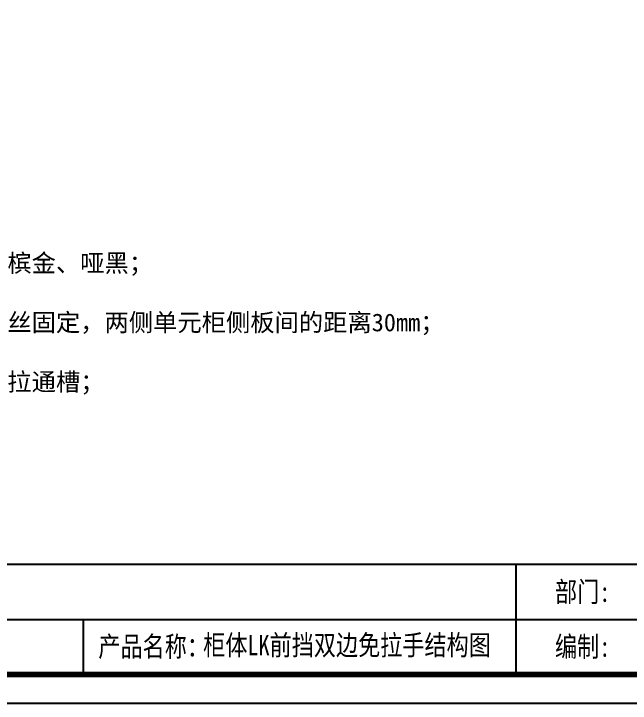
# Model space of a CAD drawing. Header units: millimetres. Extents: x 0 to 1097966, y -63096 to 223085.
# Drawn here: x 338150.9 to 338296, y -59370.4 to -59208.2 of the extents above; entities that cross this region are included whole.
import ezdxf

# ---------------------------------------------------------------- set-up
doc = ezdxf.new("R2010")
doc.units = ezdxf.units.MM
doc.layers.add('DZ-文字说明', color=1, linetype='Continuous')
doc.styles.add('DZ-宋体2.5', font='', dxfattribs={"width": 0.8, "height": 2.5})
doc.styles.add('宋体', font='')
doc.styles.get('DZ-宋体2.5').set_extended_font_data('SimSun')
doc.styles.get('宋体').set_extended_font_data('SimSun')

msp = doc.modelspace()

# ---------------------------------------------------------------- linework, layer by layer
msp.add_lwpolyline([(337985.218, -59370.407), (338552.218, -59370.407), (338552.218, -58969.457), (337985.218, -58969.457)], close=True)
at = {"const_width": 1.35}
msp.add_lwpolyline([(337991.968, -59363.657), (338545.468, -59363.657), (338545.468, -58976.207), (337991.968, -58976.207)], close=True, dxfattribs=at)
at = {"layer": 'DZ-文字说明', "color": 7}
for p, q in [((338269.083, -59363.657), (338269.083, -59337.679)), ((338081.299, -59350.668), (338545.468, -59350.668)), ((338167.217, -59350.668), (338167.217, -59363.657))]:
    msp.add_line(p, q, dxfattribs=at)
msp.add_lwpolyline([(337991.968, -59337.679), (338545.468, -59337.679), (338545.468, -59363.657), (337991.968, -59363.657)], close=True, dxfattribs=at)

# ---------------------------------------------------------------- texts
at = {"style": 'DZ-宋体2.5', "width": 0.8}
for s, p in [('部门:', (338278.26, -59346.573)), ('产品名称：', (338170.757, -59359.44)), ('编制:', (338278.26, -59359.47))]:
    msp.add_text(s, height=4.7732, dxfattribs=at).set_placement(p)
at = {"insert": (338014.97, -59277.536), "char_height": 4.19232, "width": 369.85571, "attachment_point": 4, "style": '宋体'}
msp.add_mtext('\\P工艺标准：{\\H1.41352x; }\\P1、适用于橱柜高柜对开门免拉手，可选常规颜色有香槟金、哑黑；\\P2、此款柜体免拉手只适用于18mm柜体侧板；{\\H1.45383x; }\\P3、免拉手靠两侧单元柜侧板互卡，再在两侧板处打螺丝固定，两侧单元柜侧板间的距离30mm；\\P4、门板与开门处的侧板预留7mm免拉手安装位；\\P5、连接板高度尺寸与侧板高度一致，免拉手安装槽为拉通槽；\\P6、免拉手长度尺寸与连接档板高度尺寸一致。', dxfattribs=at)
at = {"color": 2, "style": 'DZ-宋体2.5', "width": 0.8}
msp.add_attdef('柜体LK前挡双边免拉手结构图', (338195.463, -59359.117), '', height=4.773, dxfattribs=at)

doc.saveas('drawing.dxf')
